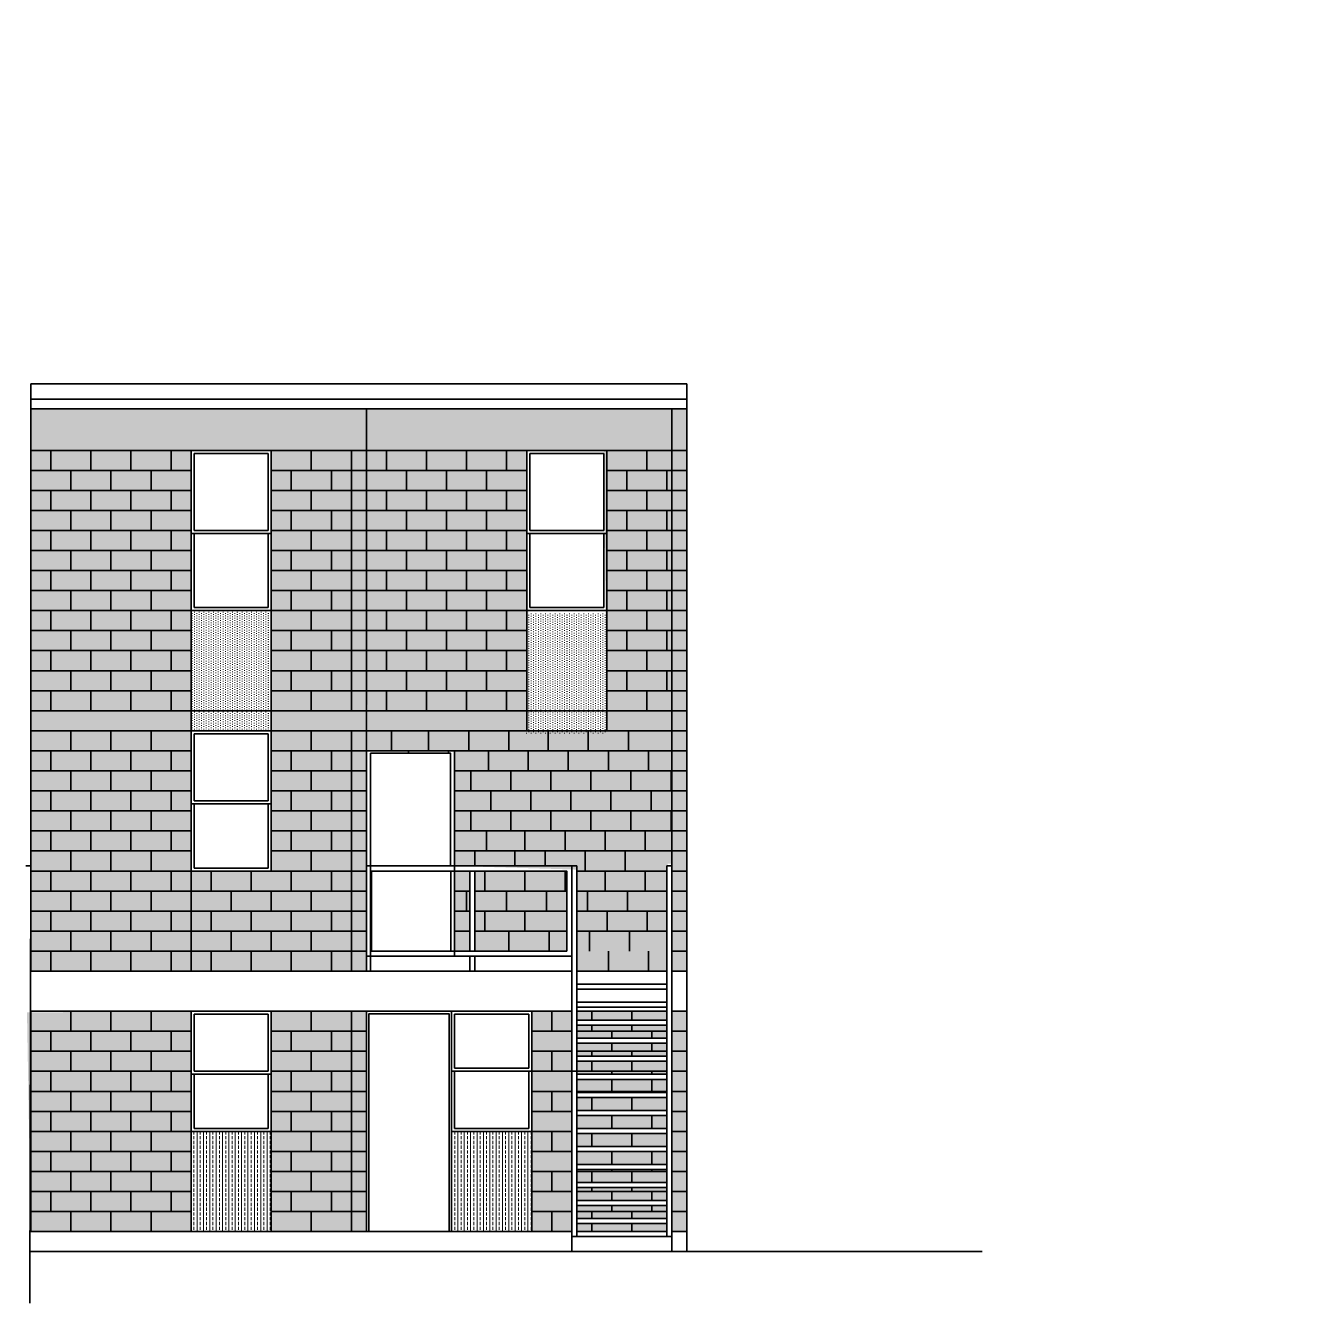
# Model space of a CAD drawing. Header units: inches. Extents: x 18.4 to 63.1, y 4.2 to 49.5.
# Drawn here: x 22.68 to 35.54, y 17.63 to 30.38 of the extents above; entities that cross this region are included whole.
import ezdxf

# ---------------------------------------------------------------- set-up
doc = ezdxf.new("R2010")
doc.units = ezdxf.units.IN
doc.header["$MEASUREMENT"] = 0
for name, color, linetype, lineweight in [('A-ELEV-MBE1', 7, 'Continuous', 35), ('A-ELEV-PATT', 8, 'Continuous', 18), ('A-SECT-MCUT', 7, 'Continuous', 35)]:
    doc.layers.add(name, color=color, linetype=linetype, lineweight=lineweight)
pattern_1 = [(90, (53.477014, 305.349273), (-0.0396875, 0.01984375), [0, -0.0396875])]

msp = doc.modelspace()

# ---------------------------------------------------------------- hatches: boundary and pattern name
at = {"layer": 'A-ELEV-PATT'}
h = msp.add_hatch(dxfattribs=at)
h.set_pattern_fill('DOTS,_O', color=256, scale=0.025, angle=90)
h.set_pattern_definition([(90, (74.3303, 309.588725), (-0.0396875, 0.01984375), [0, -0.0396875])])
h.paths.add_polyline_path([(29.134, 26.144), (29.134, 26.56), (26.084, 26.56), (26.084, 26.144)])
h.paths.add_polyline_path([(32.387, 30.383), (33.187, 30.383), (33.187, 30.383), (32.387, 30.383)])
h = msp.add_hatch(dxfattribs=at)
h.set_pattern_fill('DOTS,_O', color=256, scale=0.025, angle=90)
h.set_pattern_definition([(90, (66.277014, 305.349273), (-0.0396875, 0.01984375), [0, -0.0396875])])
h.paths.add_polyline_path([(26.084, 26.56), (22.734, 26.56), (22.734, 20.944), (26.084, 20.944)])
h.paths.add_polyline_path([(24.334, 26.144), (25.134, 26.144), (25.134, 21.944), (24.334, 21.944)], flags=16)
h = msp.add_hatch(dxfattribs=at)
h.set_pattern_fill('DOTS,_O', color=256, scale=0.025, angle=90)
h.set_pattern_definition(pattern_1)
h.paths.add_polyline_path([(29.284, 26.56), (29.134, 26.56), (29.134, 20.944), (29.284, 20.944)])
h = msp.add_hatch(dxfattribs=at)
h.set_pattern_fill('DOTS,_O', color=256, scale=0.025, angle=90)
h.set_pattern_definition([(90, (71.7379, 304.516483), (-0.0396875, 0.01984375), [0, -0.0396875])])
h.paths.add_polyline_path([(27.684, 26.144), (26.084, 26.144), (26.097, 23.144), (27.712, 23.144)])
h.paths.add_polyline_path([(29.795, 25.311), (30.595, 25.311), (30.595, 25.311), (29.795, 25.311)])
h = msp.add_hatch(dxfattribs=at)
h.set_pattern_fill('DOTS,_O', color=256, scale=0.025, angle=90)
h.set_pattern_definition([(90, (74.120718, 304.593933), (-0.0396875, 0.01984375), [0, -0.0396875])])
h.paths.add_polyline_path([(29.284, 26.144), (28.454, 26.144), (28.496, 22.044), (29.284, 22.144)])
h.paths.add_polyline_path([(32.177, 25.388), (32.977, 25.388), (32.977, 25.388), (32.177, 25.388)])
h = msp.add_hatch(dxfattribs=at)
h.set_pattern_fill('DOTS,_O', color=256, scale=0.025, angle=90)
h.set_pattern_definition([(90, (76.67849, 304.23946), (-0.0396875, 0.01984375), [0, -0.0396875])])
h.paths.add_polyline_path([(29.181, 22.29), (28.981, 22.216), (29.076, 22.018), (29.236, 22.018)])
h.paths.add_polyline_path([(34.735, 25.034), (35.535, 25.034), (35.535, 25.034), (34.735, 25.034)])
h = msp.add_hatch(dxfattribs=at)
h.set_pattern_fill('DOTS,_O', color=256, scale=0.025, angle=90)
h.set_pattern_definition([(90, (74.185143, 303.80723), (-0.0396875, 0.01984375), [0, -0.0396875])])
h.paths.add_polyline_path([(27.116, 21.944), (26.962, 21.944), (26.962, 21.144), (27.116, 21.144)])
h.paths.add_polyline_path([(32.242, 24.602), (33.042, 24.602), (33.042, 24.602), (32.242, 24.602)])
h = msp.add_hatch(dxfattribs=at)
h.set_pattern_fill('DOTS,_O', color=256, scale=0.015, angle=90)
h.set_pattern_definition([(90, (66.277014, 305.349273), (-0.0238125, 0.01190625), [0, -0.0238125])])
h.paths.add_polyline_path([(24.334, 23.344), (25.134, 23.344), (25.134, 24.544), (24.334, 24.544)])
h = msp.add_hatch(dxfattribs=at)
h.set_pattern_fill('DOTS,_O', color=256, scale=0.015, angle=90)
h.set_pattern_definition([(90, (69.615276, 305.319625), (-0.0238125, 0.01190625), [0, -0.0238125])])
h.paths.add_polyline_path([(27.672, 23.314), (28.472, 23.314), (28.472, 24.514), (27.672, 24.514)])
h = msp.add_hatch(dxfattribs=at)
h.set_pattern_fill('DOTS,_O', color=256, scale=0.025, angle=90)
h.set_pattern_definition([(90, (75.526405, 303.364892), (-0.0396875, 0.01984375), [0, -0.0396875])])
h.paths.add_polyline_path([(28.084, 21.944), (27.166, 21.944), (27.166, 21.144), (28.084, 21.144)])
h.paths.add_polyline_path([(33.583, 24.159), (34.383, 24.159), (34.383, 24.159), (33.583, 24.159)])
h = msp.add_hatch(dxfattribs=at)
h.set_pattern_fill('DOTS,_O', color=256, scale=0.025, angle=90)
h.set_pattern_definition([(90, (76.54384, 303.164815), (-0.0396875, 0.01984375), [0, -0.0396875])])
h.paths.add_polyline_path([(29.092, 22.263), (28.192, 22.263), (28.184, 20.944), (29.084, 20.944)])
h.paths.add_polyline_path([(34.601, 23.959), (35.401, 23.959), (35.401, 23.959), (34.601, 23.959)])
h = msp.add_hatch(dxfattribs=at)
h.set_pattern_fill('DOTS,_O', color=256, scale=0.025, angle=90)
h.set_pattern_definition([(90, (72.6179, 301.346483), (-0.0396875, 0.01984375), [0, -0.0396875])])
h.paths.add_polyline_path([(29.134, 23.344), (26.962, 23.344), (26.962, 21.994), (28.667, 21.944)])
h.paths.add_polyline_path([(30.675, 22.141), (31.475, 22.141), (31.475, 22.141), (30.675, 22.141)])
h = msp.add_hatch(dxfattribs=at)
h.set_pattern_fill('DOTS,_O', color=256, scale=0.025, angle=90)
h.set_pattern_definition([(90, (68.362545, 298.982016), (-0.0396875, 0.01984375), [0, -0.0396875])])
h.paths.add_polyline_path([(24.334, 20.544), (22.696, 20.532), (22.734, 18.344), (24.334, 18.344)])
h.paths.add_polyline_path([(26.419, 19.776), (27.219, 19.776), (27.219, 19.776), (26.419, 19.776)])
h = msp.add_hatch(dxfattribs=at)
h.set_pattern_fill('DOTS,_O', color=256, scale=0.025, angle=90)
h.set_pattern_definition(pattern_1)
h.paths.add_polyline_path([(26.084, 20.544), (25.134, 20.544), (25.134, 19.344), (25.134, 18.344), (26.084, 18.344)])
h.paths.add_polyline_path([(28.134, 20.544), (27.734, 20.544), (27.734, 18.344), (28.134, 18.344)])
h.paths.add_polyline_path([(29.084, 20.544), (28.184, 20.544), (28.184, 20.454), (29.084, 20.454)])
h.paths.add_polyline_path([(29.084, 20.404), (28.184, 20.404), (28.184, 20.274), (29.084, 20.274)])
h.paths.add_polyline_path([(29.084, 20.224), (28.184, 20.224), (28.184, 20.094), (29.084, 20.094)])
h.paths.add_polyline_path([(29.084, 20.044), (28.184, 20.044), (28.184, 19.914), (29.084, 19.914)])
h.paths.add_polyline_path([(29.084, 19.864), (28.184, 19.864), (28.184, 19.734), (29.084, 19.734)])
h.paths.add_polyline_path([(29.084, 19.684), (28.184, 19.684), (28.184, 19.554), (29.084, 19.554)])
h.paths.add_polyline_path([(29.084, 19.504), (28.184, 19.504), (28.184, 19.374), (29.084, 19.374)])
h.paths.add_polyline_path([(29.084, 19.324), (28.184, 19.324), (28.184, 19.194), (29.084, 19.194)])
h.paths.add_polyline_path([(29.084, 19.144), (28.184, 19.144), (28.184, 19.014), (29.084, 19.014)])
h.paths.add_polyline_path([(29.084, 18.964), (28.184, 18.964), (28.184, 18.834), (29.084, 18.834)])
h.paths.add_polyline_path([(29.084, 18.784), (28.184, 18.784), (28.184, 18.654), (29.084, 18.654)])
h.paths.add_polyline_path([(29.084, 18.604), (28.184, 18.604), (28.184, 18.474), (29.084, 18.474)])
h.paths.add_polyline_path([(29.084, 18.424), (28.184, 18.424), (28.184, 18.344), (29.084, 18.344)])
h.paths.add_polyline_path([(29.284, 20.544), (29.134, 20.544), (29.134, 18.344), (29.284, 18.344)])
h = msp.add_hatch(dxfattribs=at)
h.set_pattern_fill('BRASS,_O', color=256, scale=0.01, angle=90)
h.set_pattern_definition([(90, (53.477014, 305.349273), (-0.0635, 4e-18), []), (90, (53.445264, 305.349273), (-0.0635, 4e-18), [0.03175, -0.015875])])
h.paths.add_polyline_path([(25.134, 19.344), (24.334, 19.344), (24.334, 18.344), (25.134, 18.344)])
h.paths.add_polyline_path([(27.734, 19.344), (26.934, 19.344), (26.934, 18.344), (27.734, 18.344)])

# ---------------------------------------------------------------- linework, layer by layer
at = {"layer": 'A-ELEV-MBE1'}
for p, q in [((22.734, 26.808), (29.284, 26.808)), ((22.734, 26.808), (22.734, 20.944)), ((29.284, 26.656), (29.284, 26.808)), ((22.734, 26.656), (29.284, 26.656)), ((29.284, 26.656), (29.284, 18.144)), ((29.284, 26.56), (22.734, 26.56)), ((26.084, 26.56), (26.084, 20.944)), ((29.134, 26.56), (29.134, 20.944)), ((24.334, 26.144), (22.734, 26.144)), ((22.934, 26.144), (22.934, 25.944)), ((23.334, 26.144), (23.334, 25.944)), ((23.734, 26.144), (23.734, 25.944)), ((24.134, 26.144), (24.134, 25.944)), ((24.334, 25.694), (24.334, 26.144)), ((24.334, 26.144), (24.334, 23.344)), ((24.334, 26.144), (25.134, 26.144)), ((24.364, 26.114), (25.104, 26.114)), ((24.364, 26.114), (24.364, 25.344)), ((25.104, 26.114), (25.104, 25.344)), ((25.134, 25.944), (25.134, 26.144)), ((25.134, 26.144), (25.134, 23.344)), ((25.134, 26.144), (26.084, 26.144)), ((25.534, 25.944), (25.534, 26.144)), ((25.934, 23.544), (25.934, 26.144)), ((27.684, 26.144), (26.084, 26.144)), ((26.284, 26.144), (26.284, 25.944)), ((26.684, 26.144), (26.684, 25.944)), ((27.084, 26.144), (27.084, 25.944)), ((27.484, 26.144), (27.484, 25.944)), ((27.684, 25.694), (27.684, 26.144)), ((27.684, 26.144), (27.684, 23.344)), ((27.684, 26.144), (28.484, 26.144)), ((27.714, 26.114), (28.454, 26.114)), ((27.714, 26.114), (27.714, 25.344)), ((28.454, 26.114), (28.454, 25.344)), ((28.484, 25.944), (28.484, 26.144)), ((28.484, 26.144), (28.484, 23.344)), ((28.484, 26.144), (29.284, 26.144)), ((28.884, 25.944), (28.884, 26.144)), ((29.134, 26.144), (29.284, 26.144)), ((22.734, 25.944), (24.334, 25.944)), ((23.134, 25.944), (23.134, 25.744)), ((23.534, 25.944), (23.534, 25.744)), ((23.934, 25.944), (23.934, 25.744)), ((25.134, 25.944), (26.084, 25.944)), ((25.334, 25.744), (25.334, 25.944)), ((25.734, 25.744), (25.734, 25.944)), ((26.084, 25.944), (27.684, 25.944)), ((26.484, 25.944), (26.484, 25.744)), ((26.884, 25.944), (26.884, 25.744)), ((27.284, 25.944), (27.284, 25.744)), ((28.484, 25.944), (29.284, 25.944)), ((28.684, 25.744), (28.684, 25.944)), ((29.084, 25.744), (29.084, 25.944)), ((29.134, 25.944), (29.284, 25.944)), ((22.734, 25.744), (24.334, 25.744)), ((22.934, 25.744), (22.934, 25.544)), ((23.334, 25.744), (23.334, 25.544)), ((23.734, 25.744), (23.734, 25.544)), ((24.134, 25.744), (24.134, 25.544)), ((25.134, 25.744), (25.934, 25.744)), ((25.534, 25.544), (25.534, 25.744)), ((25.934, 25.744), (26.084, 25.744)), ((26.084, 25.744), (27.684, 25.744)), ((26.284, 25.744), (26.284, 25.544)), ((26.684, 25.744), (26.684, 25.544)), ((27.084, 25.744), (27.084, 25.544)), ((27.484, 25.744), (27.484, 25.544)), ((28.484, 25.744), (29.284, 25.744)), ((28.884, 25.544), (28.884, 25.744)), ((29.134, 25.744), (29.284, 25.744)), ((22.734, 25.544), (24.334, 25.544)), ((23.134, 25.544), (23.134, 25.344)), ((23.534, 25.544), (23.534, 25.344)), ((23.934, 25.544), (23.934, 25.344)), ((25.134, 25.544), (25.934, 25.544)), ((25.334, 25.344), (25.334, 25.544)), ((25.734, 25.344), (25.734, 25.544)), ((25.934, 25.544), (26.084, 25.544)), ((26.084, 25.544), (27.684, 25.544)), ((26.484, 25.544), (26.484, 25.344)), ((26.884, 25.544), (26.884, 25.344)), ((27.284, 25.544), (27.284, 25.344)), ((28.484, 25.544), (29.284, 25.544)), ((28.684, 25.344), (28.684, 25.544)), ((29.084, 25.344), (29.084, 25.544)), ((29.134, 25.544), (29.284, 25.544)), ((22.734, 25.344), (24.334, 25.344)), ((22.934, 25.344), (22.934, 25.144)), ((23.334, 25.344), (23.334, 25.144)), ((23.734, 25.344), (23.734, 25.144)), ((24.134, 25.344), (24.134, 25.144)), ((25.134, 25.344), (25.934, 25.344)), ((25.534, 25.144), (25.534, 25.344)), ((25.934, 25.344), (26.084, 25.344)), ((26.084, 25.344), (27.684, 25.344)), ((26.284, 25.344), (26.284, 25.144)), ((26.684, 25.344), (26.684, 25.144)), ((27.084, 25.344), (27.084, 25.144)), ((27.484, 25.344), (27.484, 25.144)), ((28.484, 25.344), (29.284, 25.344)), ((28.884, 25.144), (28.884, 25.344)), ((29.134, 25.344), (29.284, 25.344)), ((24.364, 25.314), (24.364, 24.574)), ((25.104, 25.314), (25.104, 24.574)), ((27.714, 25.314), (27.714, 24.574)), ((28.454, 25.314), (28.454, 24.574)), ((22.734, 25.144), (24.334, 25.144)), ((23.134, 25.144), (23.134, 24.944)), ((23.534, 25.144), (23.534, 24.944)), ((23.934, 25.144), (23.934, 24.944)), ((25.134, 25.144), (25.934, 25.144)), ((25.334, 24.944), (25.334, 25.144)), ((25.734, 24.944), (25.734, 25.144)), ((25.934, 25.144), (26.084, 25.144)), ((26.084, 25.144), (27.684, 25.144)), ((26.484, 25.144), (26.484, 24.944)), ((26.884, 25.144), (26.884, 24.944)), ((27.284, 25.144), (27.284, 24.944)), ((28.484, 25.144), (29.284, 25.144)), ((28.684, 24.944), (28.684, 25.144)), ((29.084, 24.944), (29.084, 25.144)), ((29.134, 25.144), (29.284, 25.144)), ((22.734, 24.944), (24.334, 24.944)), ((22.934, 24.944), (22.934, 24.744)), ((23.334, 24.944), (23.334, 24.744)), ((23.734, 24.944), (23.734, 24.744)), ((24.134, 24.944), (24.134, 24.744)), ((25.134, 24.944), (25.934, 24.944)), ((25.534, 24.744), (25.534, 24.944)), ((25.934, 24.944), (26.084, 24.944)), ((26.084, 24.944), (27.684, 24.944)), ((26.284, 24.944), (26.284, 24.744)), ((26.684, 24.944), (26.684, 24.744)), ((27.084, 24.944), (27.084, 24.744)), ((27.484, 24.944), (27.484, 24.744)), ((28.484, 24.944), (29.284, 24.944)), ((28.884, 24.744), (28.884, 24.944)), ((29.134, 24.944), (29.284, 24.944)), ((22.734, 24.744), (24.334, 24.744)), ((23.134, 24.744), (23.134, 24.544)), ((23.534, 24.744), (23.534, 24.544)), ((23.934, 24.744), (23.934, 24.544)), ((25.134, 24.744), (25.934, 24.744)), ((25.334, 24.544), (25.334, 24.744)), ((25.734, 24.544), (25.734, 24.744)), ((25.934, 24.744), (26.084, 24.744)), ((26.084, 24.744), (27.684, 24.744)), ((26.484, 24.744), (26.484, 24.544)), ((26.884, 24.744), (26.884, 24.544)), ((27.284, 24.744), (27.284, 24.544)), ((28.484, 24.744), (29.284, 24.744)), ((28.684, 24.544), (28.684, 24.744)), ((29.084, 24.544), (29.084, 24.744)), ((29.134, 24.744), (29.284, 24.744)), ((24.364, 24.574), (25.104, 24.574)), ((27.714, 24.574), (28.454, 24.574)), ((22.734, 24.544), (24.334, 24.544)), ((22.934, 24.544), (22.934, 24.344)), ((23.334, 24.544), (23.334, 24.344)), ((23.734, 24.544), (23.734, 24.344)), ((24.134, 24.544), (24.134, 24.344)), ((24.334, 24.544), (25.134, 24.544)), ((25.134, 24.544), (25.934, 24.544)), ((25.534, 24.344), (25.534, 24.544)), ((25.934, 24.544), (26.084, 24.544)), ((26.084, 24.544), (27.684, 24.544)), ((26.284, 24.544), (26.284, 24.344)), ((26.684, 24.544), (26.684, 24.344)), ((27.084, 24.544), (27.084, 24.344)), ((27.484, 24.544), (27.484, 24.344)), ((27.684, 24.544), (28.484, 24.544)), ((28.484, 24.544), (29.284, 24.544)), ((28.884, 24.344), (28.884, 24.544)), ((29.134, 24.544), (29.284, 24.544)), ((22.734, 24.344), (24.334, 24.344)), ((23.134, 24.344), (23.134, 24.144)), ((23.534, 24.344), (23.534, 24.144)), ((23.934, 24.344), (23.934, 24.144)), ((25.134, 24.344), (25.934, 24.344)), ((25.334, 24.144), (25.334, 24.344)), ((25.734, 24.144), (25.734, 24.344)), ((25.934, 24.344), (26.084, 24.344)), ((26.084, 24.344), (27.684, 24.344)), ((26.484, 24.344), (26.484, 24.144)), ((26.884, 24.344), (26.884, 24.144)), ((27.284, 24.344), (27.284, 24.144)), ((28.484, 24.344), (29.284, 24.344)), ((28.684, 24.144), (28.684, 24.344)), ((29.084, 24.144), (29.084, 24.344)), ((29.134, 24.344), (29.284, 24.344)), ((22.734, 24.144), (24.334, 24.144)), ((22.934, 24.144), (22.934, 23.944)), ((23.334, 24.144), (23.334, 23.944)), ((23.734, 24.144), (23.734, 23.944)), ((24.134, 24.144), (24.134, 23.944)), ((25.134, 24.144), (25.934, 24.144)), ((25.534, 23.944), (25.534, 24.144)), ((25.934, 24.144), (26.084, 24.144)), ((26.084, 24.144), (27.684, 24.144)), ((26.284, 24.144), (26.284, 23.944)), ((26.684, 24.144), (26.684, 23.944)), ((27.084, 24.144), (27.084, 23.944)), ((27.484, 24.144), (27.484, 23.944)), ((28.484, 24.144), (29.284, 24.144)), ((28.884, 23.944), (28.884, 24.144)), ((29.134, 24.144), (29.284, 24.144)), ((22.734, 23.944), (24.334, 23.944)), ((23.134, 23.944), (23.134, 23.744)), ((23.534, 23.944), (23.534, 23.744)), ((23.934, 23.944), (23.934, 23.744)), ((25.134, 23.944), (25.934, 23.944)), ((25.334, 23.744), (25.334, 23.944)), ((25.734, 23.744), (25.734, 23.944)), ((25.934, 23.944), (26.084, 23.944)), ((26.084, 23.944), (27.684, 23.944)), ((26.484, 23.944), (26.484, 23.744)), ((26.884, 23.944), (26.884, 23.744)), ((27.284, 23.944), (27.284, 23.744)), ((28.484, 23.944), (29.284, 23.944)), ((28.684, 23.744), (28.684, 23.944)), ((29.084, 23.744), (29.084, 23.944)), ((29.134, 23.944), (29.284, 23.944)), ((22.734, 23.744), (24.334, 23.744)), ((22.934, 23.744), (22.934, 23.544)), ((23.334, 23.744), (23.334, 23.544)), ((23.734, 23.744), (23.734, 23.544)), ((24.134, 23.744), (24.134, 23.544)), ((25.134, 23.744), (25.934, 23.744)), ((25.534, 23.544), (25.534, 23.744)), ((25.934, 23.744), (26.084, 23.744)), ((26.084, 23.744), (27.684, 23.744)), ((26.284, 23.744), (26.284, 23.544)), ((26.684, 23.744), (26.684, 23.544)), ((27.084, 23.744), (27.084, 23.544)), ((27.484, 23.744), (27.484, 23.544)), ((28.484, 23.744), (29.284, 23.744)), ((28.884, 23.544), (28.884, 23.744)), ((29.134, 23.744), (29.284, 23.744)), ((29.134, 23.544), (22.734, 23.544)), ((29.134, 23.544), (29.284, 23.544)), ((29.134, 23.344), (22.734, 23.344)), ((23.134, 23.344), (23.134, 23.144)), ((23.534, 23.344), (23.534, 23.144)), ((23.934, 23.344), (23.934, 23.144)), ((24.334, 23.344), (24.334, 21.944)), ((25.134, 23.344), (24.334, 23.344)), ((24.364, 23.314), (25.104, 23.314)), ((24.364, 23.314), (24.364, 22.644)), ((25.104, 23.314), (25.104, 22.644)), ((25.134, 23.344), (25.134, 21.944)), ((25.534, 23.344), (25.534, 23.144)), ((25.934, 23.344), (25.934, 23.144)), ((25.934, 23.344), (25.934, 23.144)), ((26.334, 23.344), (26.334, 23.144)), ((26.705, 23.348), (26.705, 23.148)), ((27.105, 23.348), (27.105, 23.148)), ((27.505, 23.348), (27.505, 23.148)), ((27.899, 23.344), (27.899, 23.144)), ((28.299, 23.344), (28.299, 23.144)), ((28.699, 23.344), (28.699, 23.144)), ((29.134, 23.344), (29.284, 23.344)), ((22.734, 23.144), (24.334, 23.144)), ((22.934, 23.144), (22.934, 22.944)), ((23.334, 23.144), (23.334, 22.944)), ((23.734, 23.144), (23.734, 22.944)), ((24.134, 23.144), (24.134, 22.944)), ((25.134, 23.144), (25.934, 23.144)), ((25.334, 23.144), (25.334, 22.944)), ((25.734, 23.144), (25.734, 22.944)), ((25.934, 23.144), (29.134, 23.144)), ((25.934, 23.144), (25.934, 20.944)), ((27.304, 23.144), (27.304, 22.944)), ((27.699, 23.144), (27.699, 22.944)), ((28.099, 23.144), (28.099, 22.944)), ((28.499, 23.144), (28.499, 22.944)), ((28.899, 23.144), (28.899, 22.944)), ((29.134, 23.144), (29.284, 23.144)), ((22.734, 22.944), (24.334, 22.944)), ((23.134, 22.944), (23.134, 22.744)), ((23.534, 22.944), (23.534, 22.744)), ((23.934, 22.944), (23.934, 22.744)), ((25.134, 22.944), (25.934, 22.944)), ((25.534, 22.944), (25.534, 22.744)), ((25.934, 22.944), (26.084, 22.944)), ((26.962, 22.944), (29.134, 22.944)), ((27.127, 22.944), (27.127, 22.744)), ((27.527, 22.944), (27.527, 22.744)), ((27.925, 22.944), (27.925, 22.744)), ((28.325, 22.944), (28.325, 22.744)), ((28.725, 22.944), (28.725, 22.744)), ((29.125, 22.944), (29.125, 22.744)), ((29.134, 22.944), (29.284, 22.944)), ((22.734, 22.744), (24.334, 22.744)), ((22.934, 22.744), (22.934, 22.544)), ((23.334, 22.744), (23.334, 22.544)), ((23.734, 22.744), (23.734, 22.544)), ((24.134, 22.744), (24.134, 22.544)), ((25.134, 22.744), (25.934, 22.744)), ((25.334, 22.744), (25.334, 22.544)), ((25.734, 22.744), (25.734, 22.544)), ((25.934, 22.744), (26.084, 22.744)), ((26.962, 22.744), (29.134, 22.744)), ((27.327, 22.744), (27.327, 22.544)), ((27.727, 22.744), (27.727, 22.544)), ((28.125, 22.744), (28.125, 22.544)), ((28.525, 22.744), (28.525, 22.544)), ((28.925, 22.744), (28.925, 22.544)), ((29.134, 22.744), (29.284, 22.744)), ((22.734, 22.544), (24.334, 22.544)), ((23.134, 22.544), (23.134, 22.344)), ((23.534, 22.544), (23.534, 22.344)), ((23.934, 22.544), (23.934, 22.344)), ((24.364, 22.614), (24.364, 21.974)), ((25.104, 22.614), (25.104, 21.974)), ((25.134, 22.544), (25.934, 22.544)), ((25.534, 22.544), (25.534, 22.344)), ((25.934, 22.544), (26.084, 22.544)), ((26.962, 22.544), (29.134, 22.544)), ((27.127, 22.544), (27.127, 22.344)), ((27.527, 22.544), (27.527, 22.344)), ((27.925, 22.544), (27.925, 22.344)), ((28.325, 22.544), (28.325, 22.344)), ((28.725, 22.544), (28.725, 22.344)), ((29.125, 22.544), (29.125, 22.344)), ((29.134, 22.544), (29.284, 22.544)), ((22.734, 22.344), (24.334, 22.344)), ((22.934, 22.344), (22.934, 22.144)), ((23.334, 22.344), (23.334, 22.144)), ((23.734, 22.344), (23.734, 22.144)), ((24.134, 22.344), (24.134, 22.144)), ((25.134, 22.344), (25.934, 22.344)), ((25.334, 22.344), (25.334, 22.144)), ((25.734, 22.344), (25.734, 22.144)), ((25.934, 22.344), (26.084, 22.344)), ((26.962, 22.344), (29.134, 22.344)), ((27.284, 22.344), (27.284, 22.144)), ((27.667, 22.344), (27.667, 22.144)), ((28.067, 22.344), (28.067, 22.144)), ((28.467, 22.344), (28.467, 22.144)), ((28.867, 22.344), (28.867, 22.144)), ((29.134, 22.344), (29.284, 22.344)), ((22.734, 22.144), (24.334, 22.144)), ((23.134, 22.144), (23.134, 21.944)), ((23.534, 22.144), (23.534, 21.944)), ((23.934, 22.144), (23.934, 21.944)), ((25.134, 22.144), (25.934, 22.144)), ((25.534, 22.144), (25.534, 21.944)), ((25.934, 22.144), (26.084, 22.144)), ((26.962, 22.144), (29.134, 22.144)), ((27.166, 22.144), (27.166, 21.994)), ((27.566, 22.144), (27.566, 21.994)), ((27.867, 22.144), (27.867, 21.994)), ((28.267, 22.144), (28.267, 21.944)), ((28.667, 22.144), (28.667, 21.944)), ((29.134, 22.144), (29.284, 22.144)), ((22.684, 21.994), (22.734, 21.994)), ((26.084, 21.994), (28.134, 21.994)), ((28.134, 21.994), (28.184, 21.994)), ((29.084, 21.994), (29.134, 21.994)), ((22.734, 21.944), (24.334, 21.944)), ((22.934, 21.944), (22.934, 21.744)), ((23.334, 21.944), (23.334, 21.744)), ((23.734, 21.944), (23.734, 21.744)), ((24.134, 21.944), (24.134, 21.744)), ((24.334, 21.944), (25.134, 21.944)), ((24.334, 21.944), (24.334, 20.944)), ((24.364, 21.974), (25.104, 21.974)), ((24.534, 21.944), (24.534, 21.744)), ((24.934, 21.944), (24.934, 21.744)), ((25.134, 21.944), (25.934, 21.944)), ((25.334, 21.944), (25.334, 21.744)), ((25.734, 21.944), (25.734, 21.744)), ((25.934, 21.944), (26.084, 21.944)), ((26.134, 21.944), (28.084, 21.944)), ((27.267, 21.944), (27.267, 21.744)), ((27.667, 21.944), (27.667, 21.744)), ((27.667, 21.944), (27.667, 21.744)), ((28.067, 21.944), (28.067, 21.744)), ((28.184, 21.944), (29.084, 21.944)), ((28.184, 21.905), (28.184, 21.912)), ((28.467, 21.944), (28.467, 21.744)), ((28.867, 21.944), (28.867, 21.744)), ((29.134, 21.944), (29.284, 21.944)), ((22.734, 21.744), (24.334, 21.744)), ((23.134, 21.744), (23.134, 21.544)), ((23.534, 21.744), (23.534, 21.544)), ((23.934, 21.744), (23.934, 21.544)), ((24.334, 21.744), (25.934, 21.744)), ((24.734, 21.744), (24.734, 21.544)), ((25.134, 21.744), (25.134, 21.544)), ((25.534, 21.744), (25.534, 21.544)), ((25.934, 21.744), (26.084, 21.744)), ((26.962, 21.744), (27.116, 21.744)), ((27.084, 21.744), (27.084, 21.544)), ((27.164, 21.744), (28.084, 21.744)), ((27.483, 21.744), (27.483, 21.544)), ((27.484, 21.744), (27.484, 21.544)), ((27.883, 21.744), (27.883, 21.544)), ((28.184, 21.744), (29.084, 21.744)), ((28.291, 21.744), (28.291, 21.544)), ((28.691, 21.744), (28.691, 21.544)), ((29.134, 21.744), (29.284, 21.744)), ((22.734, 21.544), (24.334, 21.544)), ((22.934, 21.544), (22.934, 21.344)), ((23.334, 21.544), (23.334, 21.344)), ((23.734, 21.544), (23.734, 21.344)), ((24.134, 21.544), (24.134, 21.344)), ((24.334, 21.544), (25.934, 21.544)), ((24.534, 21.544), (24.534, 21.344)), ((24.934, 21.544), (24.934, 21.344)), ((25.334, 21.544), (25.334, 21.344)), ((25.734, 21.544), (25.734, 21.344)), ((25.934, 21.544), (26.084, 21.544)), ((26.962, 21.544), (27.116, 21.544)), ((27.164, 21.544), (28.084, 21.544)), ((27.267, 21.544), (27.267, 21.344)), ((27.667, 21.544), (27.667, 21.344)), ((28.184, 21.544), (29.084, 21.544)), ((28.488, 21.544), (28.488, 21.344)), ((28.888, 21.544), (28.888, 21.344)), ((29.134, 21.544), (29.284, 21.544)), ((22.734, 21.344), (24.334, 21.344)), ((23.134, 21.344), (23.134, 21.144)), ((23.534, 21.344), (23.534, 21.144)), ((23.934, 21.344), (23.934, 21.144)), ((24.334, 21.344), (25.934, 21.344)), ((24.734, 21.344), (24.734, 21.144)), ((25.134, 21.344), (25.134, 21.144)), ((25.534, 21.344), (25.534, 21.144)), ((25.934, 21.344), (26.084, 21.344)), ((26.962, 21.344), (27.116, 21.344)), ((27.164, 21.344), (28.084, 21.344)), ((27.507, 21.344), (27.507, 21.144)), ((27.907, 21.344), (27.907, 21.144)), ((28.184, 21.344), (29.084, 21.344)), ((28.31, 21.344), (28.31, 21.144)), ((28.71, 21.344), (28.71, 21.144)), ((29.134, 21.344), (29.284, 21.344)), ((22.734, 21.144), (24.334, 21.144)), ((22.934, 21.144), (22.934, 20.944)), ((23.334, 21.144), (23.334, 20.944)), ((23.734, 21.144), (23.734, 20.944)), ((24.134, 21.144), (24.134, 20.944)), ((24.334, 21.144), (26.084, 21.144)), ((24.534, 21.144), (24.534, 20.944)), ((24.934, 21.144), (24.934, 20.944)), ((25.334, 21.144), (25.334, 20.944)), ((25.734, 21.144), (25.734, 20.944)), ((26.084, 21.094), (28.134, 21.094)), ((28.134, 21.094), (26.084, 21.094)), ((28.499, 21.144), (28.499, 20.944)), ((28.899, 21.144), (28.899, 20.944)), ((29.134, 21.144), (29.284, 21.144)), ((22.734, 20.944), (28.134, 20.944)), ((28.184, 20.944), (29.084, 20.944)), ((29.134, 20.944), (29.284, 20.944)), ((28.184, 20.814), (29.084, 20.814)), ((28.184, 20.764), (29.084, 20.764)), ((28.184, 20.634), (29.084, 20.634)), ((28.184, 20.584), (29.084, 20.584)), ((22.734, 20.544), (22.734, 18.344)), ((22.734, 20.544), (28.134, 20.544)), ((23.134, 20.544), (23.134, 20.344)), ((23.534, 20.544), (23.534, 20.344)), ((23.934, 20.544), (23.934, 20.344)), ((24.334, 20.544), (24.334, 18.344)), ((24.364, 20.514), (25.104, 20.514)), ((24.364, 20.514), (24.364, 19.944)), ((25.104, 20.514), (25.104, 19.944)), ((25.134, 20.544), (25.134, 19.344)), ((25.534, 20.544), (25.534, 20.344)), ((25.934, 20.544), (25.934, 18.344)), ((26.084, 20.544), (26.084, 18.344)), ((26.934, 20.544), (26.934, 18.344)), ((27.734, 20.544), (26.938, 20.544)), ((27.704, 20.514), (26.964, 20.514)), ((26.964, 20.514), (26.964, 19.974)), ((27.704, 20.514), (27.704, 19.974)), ((27.734, 18.344), (27.734, 20.544)), ((27.934, 20.544), (27.934, 20.344)), ((29.084, 20.544), (28.184, 20.544)), ((28.184, 20.454), (29.084, 20.454)), ((28.334, 20.544), (28.334, 20.454)), ((28.734, 20.544), (28.734, 20.454)), ((29.134, 20.544), (29.284, 20.544)), ((22.734, 20.344), (24.334, 20.344)), ((22.934, 20.344), (22.934, 20.144)), ((23.334, 20.344), (23.334, 20.144)), ((23.734, 20.344), (23.734, 20.144)), ((24.134, 20.344), (24.134, 20.144)), ((25.934, 20.344), (25.134, 20.344)), ((25.334, 20.344), (25.334, 20.144)), ((25.734, 20.344), (25.734, 20.144)), ((25.934, 20.344), (26.084, 20.344)), ((27.734, 20.344), (28.134, 20.344)), ((28.184, 20.404), (29.084, 20.404)), ((28.184, 20.344), (29.084, 20.344)), ((28.334, 20.404), (28.334, 20.344)), ((28.534, 20.344), (28.534, 20.274)), ((28.734, 20.404), (28.734, 20.344)), ((28.934, 20.344), (28.934, 20.274)), ((29.134, 20.344), (29.284, 20.344)), ((28.184, 20.274), (29.084, 20.274)), ((28.184, 20.224), (29.084, 20.224)), ((28.534, 20.224), (28.534, 20.144)), ((28.934, 20.224), (28.934, 20.144)), ((22.734, 20.144), (24.334, 20.144)), ((23.134, 20.144), (23.134, 19.944)), ((23.534, 20.144), (23.534, 19.944)), ((23.934, 20.144), (23.934, 19.944)), ((25.934, 20.144), (25.134, 20.144)), ((25.534, 20.144), (25.534, 19.944)), ((25.934, 20.144), (26.084, 20.144)), ((27.734, 20.144), (28.134, 20.144)), ((27.934, 20.144), (27.934, 19.944)), ((28.184, 20.144), (29.084, 20.144)), ((28.184, 20.094), (29.084, 20.094)), ((28.334, 20.144), (28.334, 20.094)), ((28.734, 20.144), (28.734, 20.094)), ((29.134, 20.144), (29.284, 20.144)), ((22.734, 19.944), (24.334, 19.944)), ((22.934, 19.944), (22.934, 19.744)), ((23.334, 19.944), (23.334, 19.744)), ((23.734, 19.944), (23.734, 19.744)), ((24.134, 19.944), (24.134, 19.744)), ((25.934, 19.944), (25.134, 19.944)), ((25.334, 19.944), (25.334, 19.744)), ((25.734, 19.944), (25.734, 19.744)), ((25.934, 19.944), (26.084, 19.944)), ((26.964, 19.944), (26.964, 19.374)), ((27.704, 19.944), (27.704, 19.374)), ((27.734, 19.944), (29.084, 19.944)), ((28.184, 20.044), (29.084, 20.044)), ((28.334, 20.044), (28.334, 19.944)), ((28.534, 19.944), (28.534, 19.914)), ((28.734, 20.044), (28.734, 19.944)), ((28.934, 19.944), (28.934, 19.914)), ((29.134, 19.944), (29.284, 19.944)), ((24.364, 19.914), (24.364, 19.374)), ((25.104, 19.914), (25.104, 19.374)), ((28.184, 19.914), (29.084, 19.914)), ((28.184, 19.864), (29.084, 19.864)), ((28.534, 19.864), (28.534, 19.744)), ((28.934, 19.864), (28.934, 19.744)), ((22.734, 19.744), (24.334, 19.744)), ((23.134, 19.744), (23.134, 19.544)), ((23.534, 19.744), (23.534, 19.544)), ((23.934, 19.744), (23.934, 19.544)), ((25.934, 19.744), (25.134, 19.744)), ((25.534, 19.744), (25.534, 19.544)), ((25.934, 19.744), (26.084, 19.744)), ((27.734, 19.744), (28.134, 19.744)), ((27.934, 19.744), (27.934, 19.544)), ((28.184, 19.744), (29.084, 19.744)), ((28.184, 19.734), (29.084, 19.734)), ((28.184, 19.684), (29.084, 19.684)), ((28.334, 19.744), (28.334, 19.734)), ((28.334, 19.684), (28.334, 19.554)), ((28.734, 19.744), (28.734, 19.734)), ((28.734, 19.684), (28.734, 19.554)), ((29.134, 19.744), (29.284, 19.744)), ((22.734, 19.544), (24.334, 19.544)), ((22.934, 19.544), (22.934, 19.344)), ((23.334, 19.544), (23.334, 19.344)), ((23.734, 19.544), (23.734, 19.344)), ((24.134, 19.544), (24.134, 19.344)), ((25.934, 19.544), (25.134, 19.544)), ((25.334, 19.544), (25.334, 19.344)), ((25.734, 19.544), (25.734, 19.344)), ((25.934, 19.544), (26.084, 19.544)), ((27.734, 19.544), (28.134, 19.544)), ((28.184, 19.554), (29.084, 19.554)), ((29.134, 19.544), (29.284, 19.544)), ((28.184, 19.504), (29.084, 19.504)), ((28.534, 19.504), (28.534, 19.374)), ((28.934, 19.504), (28.934, 19.374)), ((22.734, 19.344), (24.334, 19.344)), ((23.134, 19.344), (23.134, 19.144)), ((23.534, 19.344), (23.534, 19.144)), ((23.934, 19.344), (23.934, 19.144)), ((24.334, 19.344), (25.134, 19.344)), ((24.364, 19.374), (25.104, 19.374)), ((25.934, 19.344), (25.134, 19.344)), ((25.134, 19.344), (25.134, 18.344)), ((25.534, 19.344), (25.534, 19.144)), ((25.934, 19.344), (26.084, 19.344)), ((27.734, 19.344), (26.934, 19.344)), ((27.704, 19.374), (26.964, 19.374)), ((27.734, 19.344), (28.134, 19.344)), ((27.934, 19.344), (27.934, 19.144)), ((28.184, 19.374), (29.084, 19.374)), ((28.184, 19.324), (29.084, 19.324)), ((28.334, 19.324), (28.334, 19.194)), ((28.734, 19.324), (28.734, 19.194)), ((29.134, 19.344), (29.284, 19.344)), ((28.184, 19.194), (29.084, 19.194)), ((22.734, 19.144), (24.334, 19.144)), ((22.934, 19.144), (22.934, 18.944)), ((23.334, 19.144), (23.334, 18.944)), ((23.734, 19.144), (23.734, 18.944)), ((24.134, 19.144), (24.134, 18.944)), ((25.934, 19.144), (25.134, 19.144)), ((25.334, 19.144), (25.334, 18.944)), ((25.734, 19.144), (25.734, 18.944)), ((25.934, 19.144), (26.084, 19.144)), ((27.734, 19.144), (28.134, 19.144)), ((28.184, 19.144), (29.084, 19.144)), ((28.534, 19.144), (28.534, 19.014)), ((28.934, 19.144), (28.934, 19.014)), ((29.134, 19.144), (29.284, 19.144)), ((22.734, 18.944), (24.334, 18.944)), ((23.134, 18.944), (23.134, 18.744)), ((23.534, 18.944), (23.534, 18.744)), ((23.934, 18.944), (23.934, 18.744)), ((25.934, 18.944), (25.134, 18.944)), ((25.534, 18.944), (25.534, 18.744)), ((25.934, 18.944), (26.084, 18.944)), ((27.734, 18.944), (28.134, 18.944)), ((27.934, 18.944), (27.934, 18.744)), ((28.184, 19.014), (29.084, 19.014)), ((28.184, 18.964), (29.084, 18.964)), ((28.184, 18.944), (29.084, 18.944)), ((28.334, 18.944), (28.334, 18.834)), ((28.534, 18.964), (28.534, 18.944)), ((28.734, 18.944), (28.734, 18.834)), ((28.934, 18.964), (28.934, 18.944)), ((29.134, 18.944), (29.284, 18.944)), ((28.184, 18.834), (29.084, 18.834)), ((28.184, 18.784), (29.084, 18.784)), ((28.334, 18.784), (28.334, 18.744)), ((28.734, 18.784), (28.734, 18.744)), ((22.734, 18.744), (24.334, 18.744)), ((22.934, 18.744), (22.934, 18.544)), ((23.334, 18.744), (23.334, 18.544)), ((23.734, 18.744), (23.734, 18.544)), ((24.134, 18.744), (24.134, 18.544)), ((25.934, 18.744), (25.134, 18.744)), ((25.334, 18.744), (25.334, 18.544)), ((25.734, 18.744), (25.734, 18.544)), ((25.934, 18.744), (26.084, 18.744)), ((27.734, 18.744), (28.134, 18.744)), ((28.184, 18.744), (29.084, 18.744)), ((28.184, 18.654), (29.084, 18.654)), ((28.534, 18.744), (28.534, 18.654)), ((28.934, 18.744), (28.934, 18.654)), ((29.134, 18.744), (29.284, 18.744)), ((22.734, 18.544), (24.334, 18.544)), ((23.134, 18.544), (23.134, 18.344)), ((23.534, 18.544), (23.534, 18.344)), ((23.934, 18.544), (23.934, 18.344)), ((25.934, 18.544), (25.134, 18.544)), ((25.534, 18.544), (25.534, 18.344)), ((25.934, 18.544), (26.084, 18.544)), ((27.734, 18.544), (28.134, 18.544)), ((27.934, 18.544), (27.934, 18.344)), ((28.184, 18.604), (29.084, 18.604)), ((28.184, 18.544), (29.084, 18.544)), ((28.334, 18.544), (28.334, 18.474)), ((28.534, 18.604), (28.534, 18.544)), ((28.734, 18.544), (28.734, 18.474)), ((28.934, 18.604), (28.934, 18.544)), ((29.134, 18.544), (29.284, 18.544)), ((28.184, 18.474), (29.084, 18.474)), ((28.184, 18.424), (29.084, 18.424)), ((28.334, 18.424), (28.334, 18.344)), ((28.734, 18.424), (28.734, 18.344)), ((22.734, 18.344), (28.134, 18.344)), ((28.134, 18.294), (29.134, 18.294)), ((28.184, 18.344), (29.084, 18.344)), ((29.134, 18.344), (29.284, 18.344))]:
    msp.add_line(p, q, dxfattribs=at)
at = {"layer": 'A-ELEV-MBE1', "color": 0}
for p, q in [((26.084, 23.294), (26.084, 21.094)), ((26.505, 23.144), (26.505, 23.119)), ((26.904, 23.144), (26.904, 23.119)), ((26.962, 23.144), (26.962, 21.094))]:
    msp.add_line(p, q, dxfattribs=at)
at = {"layer": 'A-ELEV-MBE1'}
for points in [[(25.104, 25.344), (24.364, 25.344)], [(28.454, 25.344), (27.714, 25.344)], [(25.134, 25.314), (24.334, 25.314)], [(28.484, 25.314), (27.684, 25.314)], [(25.104, 22.644), (24.364, 22.644)], [(25.134, 22.614), (24.334, 22.614)], [(22.726, 17.628), (22.726, 17.628), (22.734, 21.994)], [(28.134, 18.144), (28.134, 21.994)], [(28.184, 18.294), (28.184, 21.994)], [(29.084, 18.294), (29.084, 21.994)], [(29.134, 18.144), (29.134, 21.994)], [(27.116, 21.944), (27.116, 21.144)], [(27.166, 21.944), (27.166, 21.144)], [(27.116, 21.094), (27.116, 20.944)], [(27.166, 21.094), (27.166, 20.944)], [(26.109, 18.344), (26.109, 20.519), (26.909, 20.519), (26.909, 18.344)], [(25.104, 19.944), (24.364, 19.944)], [(27.734, 19.944), (26.934, 19.944)], [(27.704, 19.974), (26.964, 19.974)], [(25.134, 19.914), (24.334, 19.914)]]:
    msp.add_lwpolyline(points, dxfattribs=at)
at = {"layer": 'A-ELEV-MBE1', "color": 0}
for points in [[(26.125, 20.944), (26.125, 23.119), (26.925, 23.119), (26.925, 21.994)], [(26.928, 21.944), (26.928, 21.144)]]:
    msp.add_lwpolyline(points, dxfattribs=at)
at = {"layer": 'A-ELEV-MBE1'}
msp.add_lwpolyline([(26.134, 21.944), (28.084, 21.944), (28.084, 21.144), (26.134, 21.144)], close=True, dxfattribs=at)
at = {"layer": 'A-SECT-MCUT'}
msp.add_line((22.727, 18.144), (32.232, 18.144), dxfattribs=at)

doc.saveas('drawing.dxf')
